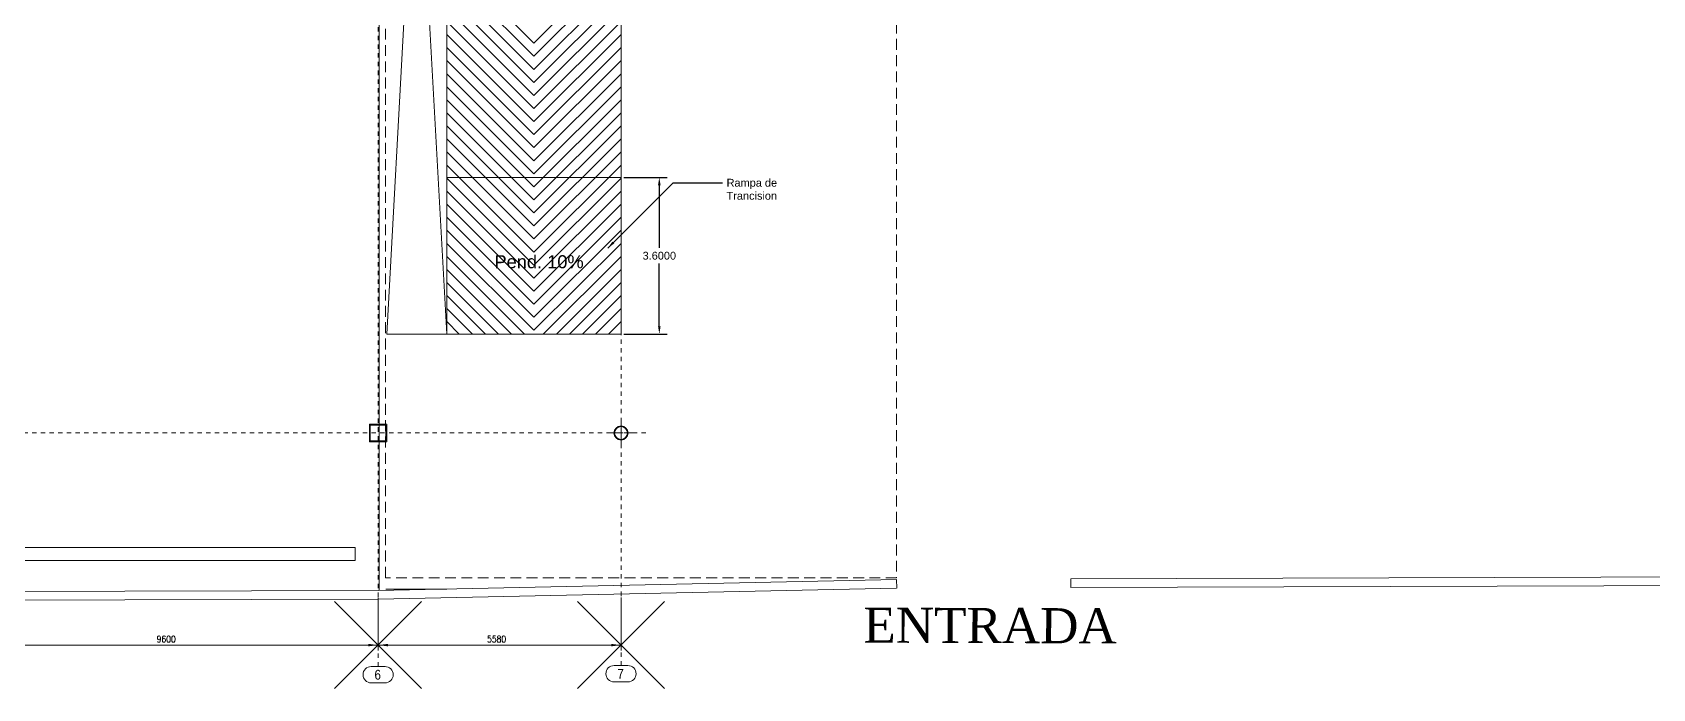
# Model space of a CAD drawing. Header units: millimetres. Extents: x 1010 to 1494, y -119 to 564.
# Drawn here: x 1346.55 to 1383.78, y 424.32 to 439.41 of the extents above; entities that cross this region are included whole.
import ezdxf

# ---------------------------------------------------------------- set-up
doc = ezdxf.new("R2010")
doc.units = ezdxf.units.MM
doc.header["$PDMODE"] = 3
doc.linetypes.add('DASHDOT', pattern=[1, 0.5, -0.25, 0, -0.25])
doc.linetypes.add('HIDDEN', pattern=[0.375, 0.25, -0.125])
doc.layers.get('0').update_dxf_attribs({"lineweight": 9})
doc.layers.get('Defpoints').update_dxf_attribs({"lineweight": 9})
for name, color, linetype, lineweight in [('10', 7, 'Continuous', 9), ('Columna', 6, 'Continuous', 9), ('Dimensión', 1, 'Continuous', 9), ('Marca', 1, 'Continuous', 9), ('MRC', 2, 'Continuous', 9), ('Muro', 5, 'Continuous', 9), ('TEXTOS', 7, 'Continuous', 9), ('Textos-espacios', 3, 'Continuous', 9)]:
    doc.layers.add(name, color=color, linetype=linetype, lineweight=lineweight)
doc.styles.add('Arial', font='arial.ttf')
doc.styles.add('ROMANS', font='romans', dxfattribs={"width": 0.7})
doc.styles.get("Standard").update_dxf_attribs({"font": 'arial.ttf'})
doc.dimstyles.get("Standard").update_dxf_attribs({"dimtxt": 0.18, "dimasz": 0.18, "dimexe": 0.18, "dimexo": 0.0625, "dimgap": 0.09, "dimtad": 0, "dimtih": 1, "dimtoh": 1, "dimdec": 4, "dimzin": 0, "dimdsep": 46, "dimtxsty": 'Standard', "dimcen": 0.09, "dimadec": 0, "dimazin": 0, "dimtfac": 1, "dimtdec": 4, "dimtofl": 0, "dimtmove": 0, "dimatfit": 3, "dimfxl": 1, "dimtolj": 1, "dimtzin": 0, "dimarcsym": 0})

# ---------------------------------------------------------------- blocks, each defined once
blk = doc.blocks.new('*D471')
at = {"color": 0, "lineweight": -2, "transparency": 16777216}
for p, q in [((1360.139, 436.077), (1361.137, 436.077)), ((1360.957, 435.897), (1360.957, 434.459)), ((1360.957, 432.657), (1360.957, 434.095)), ((1360.139, 432.477), (1361.137, 432.477))]:
    blk.add_line(p, q, dxfattribs=at)
at = {"color": 0, "transparency": 16777216}
for points in [[(1360.927, 435.897), (1360.987, 435.897), (1360.957, 436.077)], [(1360.927, 432.657), (1360.987, 432.657), (1360.957, 432.477)]]:
    blk.add_solid(points, dxfattribs=at)
at = {"layer": 'Defpoints', "color": 0, "transparency": 16777216}
for p in [(1360.077, 436.077, 99.842), (1360.077, 432.477), (1360.957, 432.477)]:
    blk.add_point(p, dxfattribs=at)
at = {"color": 0, "transparency": 16777216, "insert": (1360.957, 434.277), "char_height": 0.18, "attachment_point": 5}
blk.add_mtext('\\A1;3.6000', dxfattribs=at)
blk = doc.blocks.new('*A400')
at = {"layer": 'Marca', "linetype": 'DASHDOT', "lineweight": 0}
blk.add_line((90070, 687), (90070, 34593), dxfattribs=at)
at = {"layer": 'Marca', "style": 'Arial', "width": 0.85}
blk.add_text('7', height=225, dxfattribs=at).set_placement((89986, 387))
blk = doc.blocks.new('*A401')
at = {"layer": 'Marca', "linetype": 'DASHDOT', "lineweight": 0}
blk.add_line((84490, 665), (84490, 34593), dxfattribs=at)
at = {"layer": 'Marca', "style": 'Arial', "width": 0.85}
blk.add_text('6', height=225, dxfattribs=at).set_placement((84406, 365))
blk = doc.blocks.new('*A410')
at = {"layer": 'Marca', "linetype": 'Continuous', "lineweight": 0}
for p, q in [((89911, 687), (90228, 687)), ((89911, 312), (90228, 312))]:
    blk.add_line(p, q, dxfattribs=at)
for centre, start, end in [((89911, 500), 90, 270), ((90228, 500), 270, 90)]:
    blk.add_arc(centre, 188, start, end, dxfattribs=at)
blk = doc.blocks.new('*A411')
at = {"layer": 'Marca', "linetype": 'Continuous', "lineweight": 0}
for p, q in [((84331, 665), (84648, 665)), ((84331, 290), (84648, 290))]:
    blk.add_line(p, q, dxfattribs=at)
for centre, start, end in [((84331, 478), 90, 270), ((84648, 478), 270, 90)]:
    blk.add_arc(centre, 188, start, end, dxfattribs=at)
blk = doc.blocks.new('*A412')
at = {"layer": 'Dimensión'}
for points in [[(74890, 1158), (75115, 1186), (75115, 1130)], [(84490, 1158), (84265, 1130), (84265, 1186)]]:
    blk.add_hatch(color=256, dxfattribs=at).paths.add_polyline_path(points, flags=17)
at = {"layer": 'Dimensión', "linetype": 'Continuous', "lineweight": 0}
for p, q in [((84490, 2250), (84490, 1038)), ((74890, 2069), (74890, 1038)), ((74890, 1158), (84490, 1158))]:
    blk.add_line(p, q, dxfattribs=at)
at = {"layer": 'Dimensión'}
for p in [(74890, 1158), (84490, 1158)]:
    blk.add_point(p, dxfattribs=at)
blk = doc.blocks.new('*A423')
at = {"layer": 'Dimensión'}
for points in [[(84490, 1158), (84715, 1186), (84715, 1130)], [(90070, 1158), (89845, 1130), (89845, 1186)]]:
    blk.add_hatch(color=256, dxfattribs=at).paths.add_polyline_path(points, flags=17)
at = {"layer": 'Dimensión', "linetype": 'Continuous', "lineweight": 0}
for p, q in [((84490, 2250), (84490, 1038)), ((90070, 2250), (90070, 1038)), ((84490, 1158), (90070, 1158))]:
    blk.add_line(p, q, dxfattribs=at)
at = {"layer": 'Dimensión'}
for p in [(84490, 1158), (90070, 1158)]:
    blk.add_point(p, dxfattribs=at)
blk = doc.blocks.new('*A431')
at = {"layer": 'Dimensión', "style": 'ROMANS', "width": 0.85}
blk.add_text('9600', height=150, dxfattribs=at).set_placement((79403, 1222))
blk = doc.blocks.new('*A432')
at = {"layer": 'Dimensión', "style": 'ROMANS', "width": 0.85}
blk.add_text('5580', height=150, dxfattribs=at).set_placement((86993, 1222))
blk = doc.blocks.new('*A394')
at = {"layer": 'Marca', "linetype": 'DASHDOT', "lineweight": 0}
blk.add_line((33940, 6035), (90693, 6035), dxfattribs=at)

msp = doc.modelspace()

# ---------------------------------------------------------------- linework, layer by layer
for p, q in [((1354.67167, 457.86218), (1356.07667, 432.47718)), ((1354.69667, 432.47718), (1356.07667, 457.82718)), ((1356.07667, 458.09718), (1356.07667, 432.47718)), ((1360.07667, 458.07718), (1360.07667, 432.47718)), ((1358.07667, 439.16218), (1356.07667, 441.16218)), ((1358.07667, 439.16218), (1360.07667, 441.16218)), ((1358.07667, 438.86218), (1356.07667, 440.86218)), ((1358.07667, 438.86218), (1360.07667, 440.86218)), ((1358.07667, 438.56218), (1356.07667, 440.56218)), ((1358.07667, 438.56218), (1360.07667, 440.56218)), ((1358.07667, 438.26218), (1356.07667, 440.26218)), ((1358.07667, 437.96218), (1356.07667, 439.96218)), ((1358.07667, 438.26218), (1360.07667, 440.26218)), ((1358.07667, 437.96218), (1360.07667, 439.96218)), ((1358.07667, 437.66218), (1356.07667, 439.66218)), ((1358.07667, 437.66218), (1360.07667, 439.66218)), ((1358.07667, 437.36218), (1356.07667, 439.36218)), ((1358.07667, 437.36218), (1360.07667, 439.36218)), ((1358.07667, 437.06218), (1356.07667, 439.06218)), ((1358.07667, 437.06218), (1360.07667, 439.06218)), ((1358.07667, 436.76218), (1356.07667, 438.76218)), ((1358.07667, 436.46218), (1356.07667, 438.46218)), ((1358.07667, 436.76218), (1360.07667, 438.76218)), ((1358.07667, 436.46218), (1360.07667, 438.46218)), ((1358.07667, 436.16218), (1356.07667, 438.16218)), ((1358.07667, 436.16218), (1360.07667, 438.16218)), ((1358.07667, 435.86218), (1356.07667, 437.86218)), ((1358.07667, 435.86218), (1360.07667, 437.86218)), ((1358.07667, 435.56218), (1356.07667, 437.56218)), ((1358.07667, 435.56218), (1360.07667, 437.56218)), ((1358.07667, 435.26218), (1356.07667, 437.26218)), ((1358.07667, 435.26218), (1360.07667, 437.26218)), ((1358.07667, 434.96218), (1356.07667, 436.96218)), ((1358.07667, 434.66218), (1356.07667, 436.66218)), ((1358.07667, 434.96218), (1360.07667, 436.96218)), ((1358.07667, 434.66218), (1360.07667, 436.66218)), ((1358.07667, 434.36218), (1356.07667, 436.36218)), ((1358.07667, 434.36218), (1360.07667, 436.36218)), ((1356.07667, 436.07718), (1360.07667, 436.07718)), ((1358.07667, 434.06218), (1356.07667, 436.06218)), ((1358.07667, 434.06218), (1360.07667, 436.06218)), ((1358.07667, 433.76218), (1356.07667, 435.76218)), ((1358.07667, 433.76218), (1360.07667, 435.76218)), ((1358.07667, 433.46218), (1356.07667, 435.46218)), ((1358.07667, 433.16218), (1356.07667, 435.16218)), ((1358.07667, 433.46218), (1360.07667, 435.46218)), ((1358.07667, 433.16218), (1360.07667, 435.16218)), ((1358.07667, 432.86218), (1356.07667, 434.86218)), ((1358.07667, 432.86218), (1360.07667, 434.86218)), ((1358.07667, 432.56218), (1356.07667, 434.56218)), ((1358.07667, 432.56218), (1360.07667, 434.56218)), ((1357.86167, 432.47718), (1356.07667, 434.26218)), ((1358.29167, 432.47718), (1360.07667, 434.26218)), ((1357.56167, 432.47718), (1356.07667, 433.96218)), ((1357.26167, 432.47718), (1356.07667, 433.66218)), ((1358.59167, 432.47718), (1360.07667, 433.96218)), ((1358.89167, 432.47718), (1360.07667, 433.66218)), ((1356.96167, 432.47718), (1356.07667, 433.36218)), ((1359.19167, 432.47718), (1360.07667, 433.36218)), ((1356.66167, 432.47718), (1356.07667, 433.06218)), ((1359.49167, 432.47718), (1360.07667, 433.06218)), ((1356.36167, 432.47718), (1356.07667, 432.76218)), ((1359.79167, 432.47718), (1360.07667, 432.76218)), ((1356.07667, 432.47718), (1354.69667, 432.47718)), ((1356.07667, 432.47718), (1360.07667, 432.47718)), ((1354.49667, 426.58203), (1344.89667, 426.55203)), ((1366.40929, 426.83679), (1354.49667, 426.58203)), ((1366.40929, 426.63679), (1354.49667, 426.38203)), ((1354.67167, 426.61203), (1356.07667, 426.61203)), ((1354.49667, 426.38203), (1344.89667, 426.35203)), ((1356.07667, 426.41582), (1356.07667, 426.41582))]:
    msp.add_line(p, q)
at = {"layer": '10'}
for p, q in [((1360.07667, 430.28203), (1360.07667, 430.50595)), ((1359.99667, 430.20203), (1359.77667, 430.20203)), ((1360.02167, 430.20203), (1359.80167, 430.20203)), ((1360.12667, 430.20203), (1360.02667, 430.20203)), ((1360.12667, 430.20203), (1360.02667, 430.20203)), ((1360.07667, 430.15203), (1360.07667, 430.25203)), ((1360.07667, 430.15203), (1360.07667, 430.25203)), ((1360.07667, 429.90595), (1360.07667, 430.12203)), ((1360.07667, 429.90595), (1360.07667, 430.12203)), ((1360.37667, 430.20203), (1360.15667, 430.20203)), ((1360.37667, 430.20203), (1360.15667, 430.20203))]:
    msp.add_line(p, q, dxfattribs=at)
at = {"layer": '10', "linetype": 'HIDDEN'}
msp.add_lwpolyline([(1354.6708, 448.25973), (1360.0794, 448.26777), (1360.07667, 448.26375), (1366.40929, 448.26375), (1366.40929, 426.87146), (1354.66807, 426.87146), (1354.67167, 448.26375)], dxfattribs=at)
at = {"layer": 'Columna'}
for points in [[(1354.29667, 430.40203), (1354.69667, 430.40203), (1354.69667, 430.00203), (1354.29667, 430.00203), (1354.29667, 430.40203)], [(1354.31567, 430.38303), (1354.67767, 430.38303), (1354.67767, 430.02103), (1354.31567, 430.02103), (1354.31567, 430.38303)]]:
    msp.add_lwpolyline(points, dxfattribs=at)
at = {"layer": 'Columna', "color": 1}
for radius in [0.16193, 0.16193, 0.14922, 0.14922]:
    msp.add_circle((1360.07667, 430.20203), radius, dxfattribs=at)
at = {"layer": 'MRC'}
msp.add_line((1354.52167, 426.58256), (1354.52167, 454.00203), dxfattribs=at)
msp.add_lwpolyline([(1344.88337, 427.57228), (1353.96759, 427.57228), (1353.96759, 427.27228), (1344.88337, 427.27228)], close=True, dxfattribs=at)
at = {"layer": 'Muro'}
for p, q in [((1366.40929, 426.83679), (1366.40993, 426.63679)), ((1370.40927, 426.8497), (1370.40991, 426.6497))]:
    msp.add_line(p, q, dxfattribs=at)
at = {"layer": 'Muro', "color": 2}
msp.add_line((1370.40991, 426.6497), (1370.40991, 426.6497), dxfattribs=at)
at = {"layer": 'Muro'}
for points in [[(1370.40927, 426.8497), (1397.19055, 426.93615)], [(1370.40991, 426.6497), (1397.34157, 426.73664)]]:
    msp.add_lwpolyline(points, dxfattribs=at)

# ---------------------------------------------------------------- block references
at = {"lineweight": 0, "xscale": 0.001, "yscale": 0.001, "zscale": 0.001}
for name in ['*A401', '*A401', '*A400', '*A400', '*A394', '*A412', '*A412', '*A423', '*A423', '*A431', '*A431', '*A432', '*A432', '*A411', '*A411', '*A410', '*A410']:
    msp.add_blockref(name, (1270.00706, 424.16695), dxfattribs=at)

# ---------------------------------------------------------------- texts
at = {"insert": (1362.50221, 436.04547), "char_height": 0.18, "attachment_point": 1}
msp.add_mtext('\\A1;Rampa de \\PTrancision', dxfattribs=at)
at = {"layer": 'TEXTOS', "color": 7, "lineweight": 40, "insert": (1365.64648, 426.18701), "char_height": 0.8067659, "width": 18.5768463, "attachment_point": 1, "rotation": 359.838633}
msp.add_mtext('{\\fTimes New Roman|b0|i0|c0|p18;ENTRADA}', dxfattribs=at)
at = {"layer": 'Textos-espacios', "insert": (1357.16911, 434.28926), "char_height": 0.3, "attachment_point": 1}
msp.add_mtext_dynamic_manual_height_columns('Pend. 10%', width=8.8383089, gutter_width=5, heights=[0], dxfattribs=at)

# ---------------------------------------------------------------- dimensions: what is measured, and where the dimension line sits
dim = msp.add_linear_dim(base=(1360.95698, 432.47718), p1=(1360.07667, 436.07718, 99.84153), p2=(1360.07667, 432.47718), angle=90, dimstyle='Standard', override={"dimtmove": 1})
dim.commit()
dim.dimension.update_dxf_attribs({"geometry": '*D471', "text_midpoint": (1360.95698, 434.27718)})

# ---------------------------------------------------------------- leaders
at = {"annotation_type": 0, "has_hookline": 1, "hookline_direction": 0, "text_width": 1.13673}
msp.add_leader([(1359.77362, 434.45291, 99.84153), (1361.27618, 435.95547, 99.84153), (1362.41221, 435.95547, 99.84153)], dimstyle='Standard', override={"dimgap": 0.09, "dimtad": 0}, dxfattribs=at)

doc.saveas('drawing.dxf')
